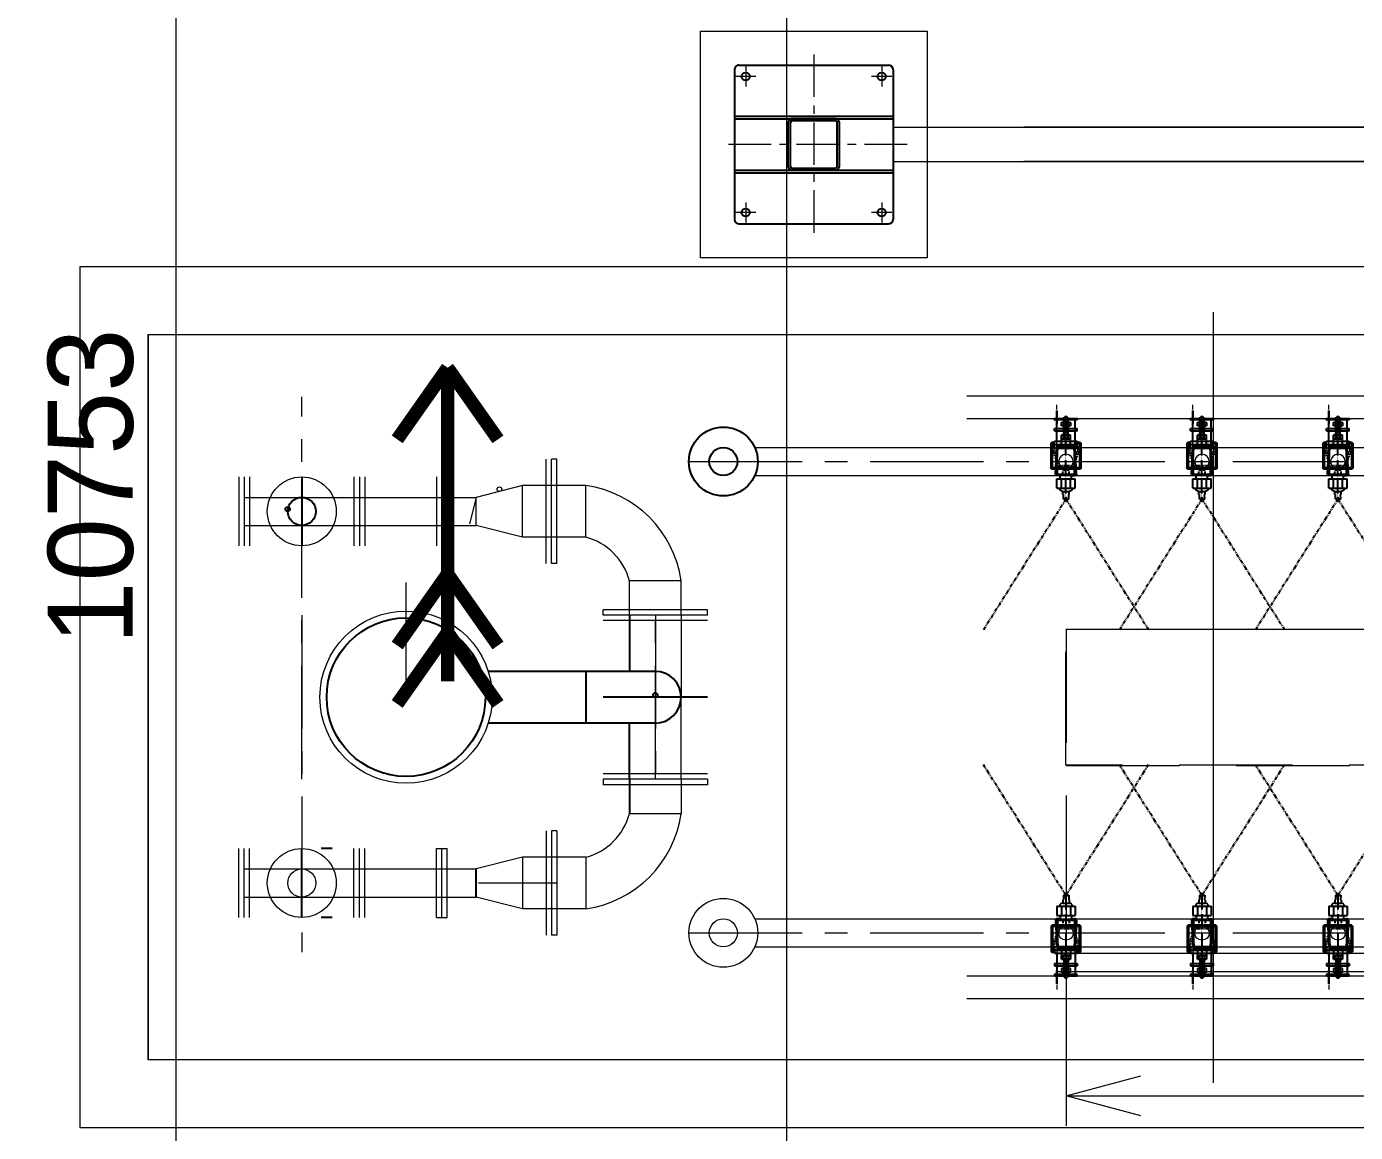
# Model space of a CAD drawing. Header units: inches. Extents: x 702888 to 852715, y 9845 to 271320.
# Drawn here: x 726536 to 729467, y 83544 to 85984 of the extents above; entities that cross this region are included whole.
import ezdxf

# ---------------------------------------------------------------- set-up
doc = ezdxf.new("R2010")
doc.units = ezdxf.units.IN
doc.header["$MEASUREMENT"] = 0
doc.header["$PDMODE"] = 34
for name, pattern in [('CENTER', [2, 1.25, -0.25, 0.25, -0.25]), ('CENTER2', [1.125, 0.75, -0.125, 0.125, -0.125]), ('CENTERX2', [4, 2.5, -0.5, 0.5, -0.5]), ('DASHED2', [0.375, 0.25, -0.125]), ('DASHEDX2', [1.5, 1, -0.5]), ('HIDDEN', [9.525, 6.35, -3.175]), ('HIDDEN2', [0.1875, 0.125, -0.0625]), ('PHANTOM2', [31.75, 15.875, -3.175, 3.175, -3.175, 3.175, -3.175])]:
    doc.linetypes.add(name, pattern=pattern)
doc.layers.get('0').update_dxf_attribs({"lineweight": 5})
doc.layers.get('Defpoints').update_dxf_attribs({"lineweight": 5})
for name, color, linetype in [('2 nb', 7, 'Continuous'), ('6nb', 230, 'Continuous'), ('Nozzle', 7, 'Continuous'), ('p5', 2, 'Continuous'), ('Riser Support', 7, 'Continuous'), ('stru pipe', 120, 'Continuous')]:
    doc.layers.add(name, color=color, linetype=linetype)
doc.layers.add('chain', color=2, linetype='Continuous', lineweight=5)
doc.layers.add('cl', color=6, linetype='CENTER', lineweight=5)
doc.dimstyles.new('D1', dxfattribs={"dimscale": 66, "dimtxt": 2.5, "dimasz": 2.5, "dimexe": 1, "dimexo": 1, "dimgap": 1.25, "dimtad": 1, "dimdec": 0, "dimdsep": 46, "dimtxsty": 'Standard', "dimblk": 'OPEN30', "dimcen": 2.5, "dimclrd": 150, "dimclre": 150, "dimclrt": 140, "dimadec": 0, "dimazin": 0, "dimtfac": 1, "dimtdec": 0, "dimtmove": 0, "dimatfit": 3, "dimfxl": 1, "dimtfill": 1, "dimlwd": 13, "dimlwe": 13, "dimarcsym": 0})

# ---------------------------------------------------------------- blocks, each defined once
blk = doc.blocks.new('A$C67DF10EB')
blk.add_lwpolyline([(-44.2, -101), (-44.2, 399), (455.8, 399), (455.8, -101)], close=True)
at = {"layer": 'cl', "color": 1, "linetype": 'CENTER', "ltscale": 75}
for p, q in [((205.8, -50), (205.8, 347.9)), ((0, 149), (411.7, 149))]:
    blk.add_line(p, q, dxfattribs=at)
at = {"layer": 'cl', "color": 1, "linetype": 'CENTER', "ltscale": 100}
for p, q in [((33.7, 299), (78, 299)), ((55.8, 276.8), (55.8, 321.1)), ((333.7, 299), (378, 299)), ((355.8, 276.8), (355.8, 321.1)), ((55.8, -23.2), (55.8, 21.1)), ((355.8, -23.2), (355.8, 21.1)), ((33.7, -1), (78, -1)), ((333.7, -1), (378, -1))]:
    blk.add_line(p, q, dxfattribs=at)
at = {"layer": 'p5', "linetype": 'Continuous'}
for p, q in [((370.8, 324), (40.8, 324)), ((30.8, -16), (30.8, 314)), ((380.8, -16), (380.8, 314)), ((380.8, 211.7), (30.8, 211.7)), ((380.8, 205.7), (30.8, 205.7)), ((380.8, 92.2), (30.8, 92.2)), ((380.8, 86.2), (30.8, 86.2)), ((370.8, -26), (40.8, -26))]:
    blk.add_line(p, q, dxfattribs=at)
for points in [[(262.6, 102.2), (262.6, 195.7, 0.414214), (252.6, 205.7), (159.1, 205.7, 0.414214), (149.1, 195.7), (149.1, 102.2, 0.414214), (159.1, 92.2), (252.6, 92.2, 0.414214)], [(257.8, 102), (257.8, 195.9, 0.414214), (252.8, 200.9), (158.9, 200.9, 0.414214), (153.9, 195.9), (153.9, 102, 0.414214), (158.9, 97), (252.8, 97, 0.414214)]]:
    blk.add_lwpolyline(points, format="xyb", close=True, dxfattribs=at)
for centre in [(55.8, 299), (355.8, 299), (55.8, -1), (355.8, -1)]:
    blk.add_circle(centre, 9, dxfattribs=at)
for centre, start, end in [((40.8, 314), 90, 180), ((370.8, 314), 0, 90), ((40.8, -16), 180, 270), ((370.8, -16), 270, 0)]:
    blk.add_arc(centre, 10, start, end, dxfattribs=at)
blk = doc.blocks.new('_Open30')
at = {"color": 0, "linetype": 'ByBlock', "lineweight": -2}
for p, q in [((-1, 0.268), (0, 0)), ((0, 0), (-1, -0.268)), ((0, 0), (-1, 0))]:
    blk.add_line(p, q, dxfattribs=at)
blk = doc.blocks.new('*D152')
at = {"layer": 'chain', "color": 150, "lineweight": 13, "transparency": 16777216}
for p, q in [((730753.7, 90345.9), (726790, 90345.9)), ((726865, 90158.4), (726865, 79780.4)), ((730753.7, 79592.9), (726790, 79592.9))]:
    blk.add_line(p, q, dxfattribs=at)
at = {"layer": 'Defpoints', "color": 0, "transparency": 16777216}
for p in [(730828.7, 90345.9), (726865, 79592.9), (730828.7, 79592.9)]:
    blk.add_point(p, dxfattribs=at)
at = {"layer": 'chain', "color": 150, "lineweight": 13, "transparency": 16777216, "xscale": 187.5, "yscale": 187.5, "zscale": 187.5}
for p, rotation in [((726865, 90345.9), 90), ((726865, 79592.9), 270)]:
    blk.add_blockref('_Open30', p, dxfattribs=dict(at, rotation=rotation))
at = {"layer": 'chain', "color": 140, "transparency": 16777216, "insert": (726677.5, 84969.4), "char_height": 187.5, "attachment_point": 5, "rotation": 90, "bg_fill": 3, "box_fill_scale": 1.25, "bg_fill_color": 256, "bg_fill_true_color": 13158600, "bg_fill_transparency": 0}
blk.add_mtext('10753', dxfattribs=at)
blk = doc.blocks.new('5454')
at = {"color": 4, "const_width": 29.5}
for points in [[(-1108.7, -194.3), (-1266.8, -83.2)], [(-979.7, -194.3), (-1137.8, -83.2)], [(-524.9, -194.3), (-682.9, -83.2)], [(-1108.7, -194.3), (-1266.8, -305.5)], [(-1216.7, -194.3), (-524.9, -194.3)], [(-979.7, -194.3), (-1137.8, -305.5)], [(-524.9, -194.3), (-682.9, -305.5)]]:
    blk.add_lwpolyline(points, dxfattribs=at)
blk = doc.blocks.new('*D286')
at = {"color": 150, "lineweight": 13, "transparency": 16777216}
for p, q in [((728828.9, 84288.1), (728828.9, 83559.2)), ((742828.9, 84288.1), (742828.9, 83559.2)), ((728993.9, 83625.2), (742663.9, 83625.2))]:
    blk.add_line(p, q, dxfattribs=at)
at = {"layer": 'Defpoints', "color": 0, "transparency": 16777216}
for p in [(728828.9, 84354.1), (742828.9, 84354.1), (742828.9, 83625.2)]:
    blk.add_point(p, dxfattribs=at)
at = {"color": 150, "lineweight": 13, "transparency": 16777216, "xscale": 165, "yscale": 165, "zscale": 165, "rotation": 180}
blk.add_blockref('_Open30', (728828.9, 83625.2), dxfattribs=at)
at = {"color": 150, "lineweight": 13, "transparency": 16777216, "xscale": 165, "yscale": 165, "zscale": 165}
blk.add_blockref('_Open30', (742828.9, 83625.2), dxfattribs=at)
at = {"color": 140, "transparency": 16777216, "insert": (735828.9, 83790.2), "char_height": 165, "attachment_point": 5, "bg_fill": 3, "box_fill_scale": 1.25, "bg_fill_color": 256, "bg_fill_true_color": 13158600, "bg_fill_transparency": 0}
blk.add_mtext('14000', dxfattribs=at)
blk = doc.blocks.new('A$C4D81176E')
at = {"layer": 'Nozzle', "color": 2, "linetype": 'PHANTOM2', "ltscale": 0.5}
for q in [(361.3, 4.7), (361.3, -359.7)]:
    blk.add_line((73, -177.5), q, dxfattribs=at)
at = {"layer": 'Nozzle', "color": 2}
for p, q in [((-43.9, -160.2), (-44, -160.6)), ((-44, -160.6), (-44, -161)), ((-44, -194), (-44, -161)), ((-43.8, -159.8), (-43.9, -160.2)), ((-43.6, -159.4), (-43.8, -159.8)), ((-43.4, -159), (-43.6, -159.4)), ((-43.1, -158.7), (-43.4, -159)), ((-42.8, -158.4), (-43.1, -158.7)), ((-42.5, -158.1), (-42.8, -158.4)), ((-42.1, -157.9), (-42.5, -158.1)), ((-41.8, -157.7), (-42.1, -157.9)), ((-41.9, -160.5), (-42, -160.7)), ((-42, -160.7), (-42, -161)), ((-42, -194), (-42, -161)), ((-41.8, -160.3), (-41.9, -160.5)), ((-41.3, -157.6), (-41.8, -157.7)), ((-41.6, -160), (-41.8, -160.3)), ((-41.5, -159.9), (-41.6, -160)), ((-41.2, -159.7), (-41.5, -159.9)), ((-40.9, -157.5), (-41.3, -157.6)), ((-41, -159.6), (-41.2, -159.7)), ((-40.8, -159.5), (-41, -159.6)), ((-40.5, -157.5), (-40.9, -157.5)), ((-40.5, -159.5), (-40.8, -159.5)), ((17.7, -154.5), (-40.5, -157.5)), ((17.7, -156.5), (-40.5, -159.5)), ((-26.3, -156.8), (-26.3, -158.8)), ((4.2, -158.5), (4.2, -196.5)), ((16.7, -158.5), (4.2, -158.5)), ((16.9, -158.5), (16.7, -158.5)), ((17.2, -158.6), (16.9, -158.5)), ((17.4, -158.7), (17.2, -158.6)), ((17.6, -158.8), (17.4, -158.7)), ((17.8, -159), (17.6, -158.8)), ((18.1, -154.5), (17.7, -154.5)), ((17.9, -156.5), (17.7, -156.5)), ((18, -159.2), (17.8, -159)), ((18.2, -156.6), (17.9, -156.5)), ((18.1, -159.5), (18, -159.2)), ((18.5, -154.6), (18.1, -154.5)), ((18.2, -159.7), (18.1, -159.5)), ((18.4, -156.7), (18.2, -156.6)), ((18.2, -160), (18.2, -159.7)), ((18.2, -160), (18.2, -195)), ((28.2, -165), (18.2, -165)), ((18.6, -156.9), (18.4, -156.7)), ((18.9, -154.7), (18.5, -154.6)), ((18.8, -157), (18.6, -156.9)), ((18.9, -157.3), (18.8, -157)), ((19.3, -154.9), (18.9, -154.7)), ((19.1, -157.5), (18.9, -157.3)), ((19.2, -157.7), (19.1, -157.5)), ((19.2, -158), (19.2, -157.7)), ((19.2, -165), (19.2, -158)), ((19.7, -155.1), (19.3, -154.9)), ((20, -155.4), (19.7, -155.1)), ((20.3, -155.7), (20, -155.4)), ((20.5, -156), (20.3, -155.7)), ((20.8, -156.4), (20.5, -156)), ((20.9, -156.8), (20.8, -156.4)), ((21.1, -157.2), (20.9, -156.8)), ((21.2, -157.6), (21.1, -157.2)), ((21.2, -158), (21.2, -157.6)), ((21.2, -165), (21.2, -158)), ((49, -157.5), (28.2, -157.5)), ((28.2, -157.5), (28.2, -197.5)), ((49, -167.5), (28.2, -167.5)), ((49, -157.5), (49, -197.5)), ((49.6, -162.9), (49, -162.7)), ((50.3, -163), (49.6, -162.9)), ((50.9, -163.3), (50.3, -163)), ((51.5, -163.6), (50.9, -163.3)), ((52.1, -164), (51.5, -163.6)), ((52.6, -164.3), (52.1, -164)), ((53.2, -164.8), (52.6, -164.3)), ((53.7, -165.2), (53.2, -164.8)), ((54.1, -165.8), (53.7, -165.2)), ((54.5, -166.3), (54.1, -165.8)), ((54.9, -166.9), (54.5, -166.3)), ((55.2, -167.5), (54.9, -166.9)), ((55.5, -168.1), (55.2, -167.5)), ((55.6, -168.7), (55.5, -168.1)), ((55.8, -169.4), (55.6, -168.7)), ((56, -170.1), (55.8, -169.4)), ((56, -170.8), (56, -170.1)), ((56, -170.8), (56, -184.3)), ((63, -170.8), (56, -170.8)), ((63, -170.8), (63, -171.7)), ((73, -171.7), (63, -171.7)), ((68.7, -177.5), (73, -174.8)), ((73, -171.7), (73, -174.8)), ((-44, -194), (-44, -194.4)), ((-44, -194.4), (-43.9, -194.9)), ((-43.9, -194.9), (-43.8, -195.3)), ((-43.8, -195.3), (-43.6, -195.7)), ((-43.6, -195.7), (-43.4, -196)), ((-43.4, -196), (-43.1, -196.3)), ((-43.1, -196.3), (-42.8, -196.6)), ((-42.8, -196.6), (-42.5, -196.9)), ((-42.5, -196.9), (-42.1, -197.1)), ((-42.1, -197.1), (-41.8, -197.3)), ((-42, -194), (-42, -194.3)), ((-42, -194.3), (-41.9, -194.5)), ((-41.9, -194.5), (-41.8, -194.8)), ((-41.8, -194.8), (-41.6, -195)), ((-41.8, -197.3), (-41.3, -197.4)), ((-41.6, -195), (-41.5, -195.2)), ((-41.5, -195.2), (-41.2, -195.3)), ((-41.3, -197.4), (-40.9, -197.5)), ((-41.2, -195.3), (-41, -195.5)), ((-41, -195.5), (-40.8, -195.5)), ((-40.9, -197.5), (-40.5, -197.5)), ((-40.8, -195.5), (-40.5, -195.5)), ((17.7, -198.5), (-40.5, -195.5)), ((17.7, -200.5), (-40.5, -197.5)), ((-26.3, -196.2), (-26.3, -198.3)), ((16.7, -196.5), (4.2, -196.5)), ((16.7, -196.5), (16.9, -196.5)), ((16.7, -196.5), (16.9, -196.5)), ((16.9, -196.5), (17.2, -196.4)), ((16.9, -196.5), (17.2, -196.4)), ((17.2, -196.4), (17.4, -196.3)), ((17.2, -196.4), (17.4, -196.3)), ((17.4, -196.3), (17.6, -196.2)), ((17.4, -196.3), (17.6, -196.2)), ((17.6, -196.2), (17.8, -196)), ((17.6, -196.2), (17.8, -196)), ((17.7, -198.5), (17.9, -198.5)), ((17.7, -200.5), (18.1, -200.5)), ((17.8, -196), (18, -195.8)), ((17.8, -196), (18, -195.8)), ((17.9, -198.5), (18.2, -198.5)), ((18, -195.8), (18.1, -195.5)), ((18, -195.8), (18.1, -195.5)), ((18.1, -195.5), (18.2, -195.3)), ((18.1, -195.5), (18.2, -195.3)), ((18.1, -200.5), (18.5, -200.4)), ((28.2, -190), (18.2, -190)), ((18.2, -195.3), (18.2, -195)), ((18.2, -195.3), (18.2, -195)), ((18.2, -198.5), (18.4, -198.3)), ((18.4, -198.3), (18.6, -198.2)), ((18.5, -200.4), (18.9, -200.3)), ((18.6, -198.2), (18.8, -198)), ((18.8, -198), (18.9, -197.8)), ((18.9, -197.8), (19.1, -197.5)), ((18.9, -200.3), (19.3, -200.1)), ((19.1, -197.5), (19.2, -197.3)), ((19.2, -190), (19.2, -197)), ((19.2, -197.3), (19.2, -197)), ((19.3, -200.1), (19.7, -199.9)), ((19.7, -199.9), (20, -199.6)), ((20, -199.6), (20.3, -199.3)), ((20.3, -199.3), (20.5, -199)), ((20.5, -199), (20.8, -198.7)), ((20.8, -198.7), (20.9, -198.3)), ((20.9, -198.3), (21.1, -197.9)), ((21.1, -197.9), (21.2, -197.4)), ((21.2, -190), (21.2, -197)), ((21.2, -197.4), (21.2, -197)), ((49, -187.5), (28.2, -187.5)), ((49, -197.5), (28.2, -197.5)), ((49, -192.3), (49.6, -192.2)), ((49.6, -192.2), (50.3, -192)), ((50.3, -192), (50.9, -191.7)), ((50.9, -191.7), (51.5, -191.4)), ((51.5, -191.4), (52.1, -191.1)), ((52.1, -191.1), (52.6, -190.7)), ((52.6, -190.7), (53.2, -190.3)), ((53.2, -190.3), (53.7, -189.8)), ((53.7, -189.8), (54.1, -189.3)), ((54.1, -189.3), (54.5, -188.7)), ((54.5, -188.7), (54.9, -188.2)), ((54.9, -188.2), (55.2, -187.6)), ((55.2, -187.6), (55.4, -187)), ((55.4, -187), (55.6, -186.3)), ((55.6, -186.3), (55.8, -185.7)), ((55.8, -185.7), (55.9, -185)), ((55.9, -185), (56, -184.3)), ((63, -184.4), (56, -184.3)), ((73, -183.5), (63, -183.4)), ((63, -183.4), (63, -184.4)), ((68.7, -177.5), (73, -180.3)), ((73, -180.3), (73, -183.5))]:
    blk.add_line(p, q, dxfattribs=at)
at = {"layer": 'Nozzle', "color": 8, "linetype": 'HIDDEN'}
for p, q in [((8.2, -170.5), (8.2, -184.5)), ((18.2, -170.5), (8.2, -170.5)), ((18.2, -184.5), (8.2, -184.5))]:
    blk.add_line(p, q, dxfattribs=at)
at = {"layer": 'Nozzle', "color": 1, "linetype": 'CENTER2', "ltscale": 0.25}
blk.add_line((73, -177.5), (-46.9, -177.5), dxfattribs=at)
blk = doc.blocks.new('*U304')
at = {"layer": 'chain', "color": 7, "linetype": 'Continuous'}
blk.add_line((-20, -152.9, 0), (-20, -215, 0), dxfattribs=at)
at = {"layer": 'chain', "color": 5, "linetype": 'DASHEDX2'}
blk.add_line((-20, -238.1, 0), (-20, -248.1, 0), dxfattribs=at)
at = {"layer": 'chain', "color": 7, "linetype": 'Continuous'}
blk.add_circle((0, -123, 0), 16.1, dxfattribs=at)
at = {"layer": 'Riser Support', "color": 1, "linetype": 'CENTER2'}
blk.add_line((0, -139.1, 0), (0, -224.7, 0), dxfattribs=at)
at = {"layer": 'Riser Support', "color": 11}
for p, q in [((-25, -152.9, 0), (-25, -167.9, 0)), ((-25, -152.9, 0), (25, -152.9, 0)), ((-25, -160.9, 0), (25, -160.9, 0)), ((-25, -167.9, 0), (25, -167.9, 0)), ((-20, -167.9, 0), (-20, -190.9, 0)), ((-10, -152.9, 0), (-10, -180.9, 0)), ((-10, -180.9, 0), (-10, -173.7, 0)), ((-7.5, -172.9, 0), (7.5, -172.9, 0)), ((-5, -180.9, 0), (-5, -173.7, 0)), ((5, -173.7, 0), (5, -180.9, 0)), ((10, -152.9, 0), (10, -180.9, 0)), ((10, -173.7, 0), (10, -180.9, 0)), ((20, -167.9, 0), (20, -190.9, 0)), ((25, -152.9, 0), (25, -167.9, 0)), ((-25, -190.9, 0), (-25, -195.9, 0)), ((-25, -190.9, 0), (25, -190.9, 0)), ((-25, -195.9, 0), (25, -195.9, 0)), ((-10, -180.9, 0), (10, -180.9, 0)), ((10, -180.9, 0), (-10, -180.9, 0)), ((-10, -201.9, 0), (-10, -209.2, 0)), ((10, -201.9, 0), (-10, -201.9, 0)), ((-5, -189, 0), (-5, -209.2, 0)), ((-4, -195.9, 0), (-4, -180.9, 0)), ((-4, -185.9, 0), (-4, -220.9, 0)), ((4, -195.9, 0), (4, -180.9, 0)), ((4, -185.9, 0), (4, -220.9, 0)), ((5, -209.2, 0), (5, -189, 0)), ((10, -209.2, 0), (10, -201.9, 0)), ((25, -190.9, 0), (25, -195.9, 0)), ((-7.5, -209.9, 0), (7.5, -209.9, 0)), ((-4, -220.9, 0), (4, -220.9, 0))]:
    blk.add_line(p, q, dxfattribs=at)
at = {"layer": 'Riser Support'}
for p, q in [((20, -152.9, 0), (20, -215, 0)), ((-20, -195.9, 0), (-20, -235.9, 0)), ((-20, -195.9, 0), (20, -195.9, 0)), ((-20, -235.9, 0), (-20, -205.9, 0)), ((-4, -211.9, 0), (-4, -205.9, 0)), ((4, -211.9, 0), (4, -205.9, 0))]:
    blk.add_line(p, q, dxfattribs=at)
at = {"layer": 'Riser Support', "color": 11, "linetype": 'HIDDEN'}
for p, q in [((-5, -180.9, 0), (-5, -195.9, 0)), ((5, -180.9, 0), (5, -195.9, 0))]:
    blk.add_line(p, q, dxfattribs=at)
at = {"layer": 'Riser Support', "color": 1, "linetype": 'CENTER2', "ltscale": 200}
blk.add_line((0, -223.9, 0), (0, -193.9, 0), dxfattribs=at)
at = {"layer": 'Riser Support', "elevation": 0}
for points in [[(25, -165.9), (28.5, -165.9, 0.414214), (33, -161.4), (33, -110.4, 0.414214), (28.5, -105.9), (-28.5, -105.9, 0.414214), (-33, -110.4), (-33, -161.4, 0.414214), (-28.5, -165.9), (-25, -165.9)], [(25, -162.9), (28.5, -162.9, 0.414214), (30, -161.4), (30, -110.4, 0.414214), (28.5, -108.9), (-28.5, -108.9, 0.414214), (-30, -110.4), (-30, -161.4, 0.414214), (-28.5, -162.9), (-25, -162.9)]]:
    blk.add_lwpolyline(points, format="xyb", dxfattribs=at)
at = {"layer": 'Riser Support', "linetype": 'HIDDEN2', "ltscale": 0.75, "elevation": 0}
for points in [[(25, -165.9), (28.5, -165.9, 0.414214), (33, -161.4), (18, -115.4, 0.414214), (13.5, -110.9), (-13.5, -110.9, 0.414214), (-18, -115.4), (-33, -161.4, 0.414214), (-28.5, -165.9), (-25, -165.9)], [(25, -162.9), (28.5, -162.9, 0.414214), (30, -161.4), (15, -115.4, 0.414214), (13.5, -113.9), (-13.5, -113.9, 0.414214), (-15, -115.4), (-30, -161.4, 0.414214), (-28.5, -162.9), (-25, -162.9)]]:
    blk.add_lwpolyline(points, format="xyb", dxfattribs=at)
at = {"layer": 'Riser Support', "elevation": 0}
blk.add_lwpolyline([(25, -215), (-25, -215), (-25, -218), (25, -218), (25, -215)], dxfattribs=at)
at = {"layer": 'Riser Support', "color": 11}
for centre, radius, start, end in [((-7.5, -177.4, 0), 4.44, 55.6903, 124.3097), ((0, -189.5, 0), 16.6, 72.4519, 107.5481), ((7.5, -177.4, 0), 4.44, 55.6903, 124.3097), ((-7.5, -205.5, 0), 4.44, 235.6903, 304.3097), ((0, -193.4, 0), 16.6, 252.4519, 287.5481), ((7.5, -205.5, 0), 4.44, 235.6903, 304.3097)]:
    blk.add_arc(centre, radius, start, end, dxfattribs=at)
at = {"color": 0, "linetype": 'ByBlock', "lineweight": -2, "extrusion": (0, 0, -1), "xscale": -1, "zscale": -1, "rotation": 270}
blk.add_blockref('A$C4D81176E', (177.5, -113.2, 0), dxfattribs=at)
blk = doc.blocks.new('*U318')
at = {"layer": 'chain', "color": 0, "linetype": 'ByBlock', "lineweight": -2, "transparency": 16777216}
for p in [(0, 0), (300, 0)]:
    blk.add_blockref('*U304', p, dxfattribs=at)
blk = doc.blocks.new('*U294')
at = {"layer": 'chain', "color": 7, "linetype": 'Continuous'}
blk.add_line((-20, -152.9, 0), (-20, -215, 0), dxfattribs=at)
at = {"layer": 'chain', "color": 5, "linetype": 'DASHEDX2'}
blk.add_line((-20, -238.1, 0), (-20, -248.1, 0), dxfattribs=at)
at = {"layer": 'chain', "color": 7, "linetype": 'Continuous'}
blk.add_circle((0, -123, 0), 16.1, dxfattribs=at)
at = {"layer": 'Riser Support', "color": 1, "linetype": 'CENTER2'}
blk.add_line((0, -139.1, 0), (0, -224.7, 0), dxfattribs=at)
at = {"layer": 'Riser Support', "color": 11}
for p, q in [((-25, -152.9, 0), (-25, -167.9, 0)), ((-25, -152.9, 0), (25, -152.9, 0)), ((-25, -160.9, 0), (25, -160.9, 0)), ((-25, -167.9, 0), (25, -167.9, 0)), ((-20, -167.9, 0), (-20, -190.9, 0)), ((-10, -152.9, 0), (-10, -180.9, 0)), ((-10, -180.9, 0), (-10, -173.7, 0)), ((-7.5, -172.9, 0), (7.5, -172.9, 0)), ((-5, -180.9, 0), (-5, -173.7, 0)), ((5, -173.7, 0), (5, -180.9, 0)), ((10, -152.9, 0), (10, -180.9, 0)), ((10, -173.7, 0), (10, -180.9, 0)), ((20, -167.9, 0), (20, -190.9, 0)), ((25, -152.9, 0), (25, -167.9, 0)), ((-25, -190.9, 0), (-25, -195.9, 0)), ((-25, -190.9, 0), (25, -190.9, 0)), ((-25, -195.9, 0), (25, -195.9, 0)), ((-10, -180.9, 0), (10, -180.9, 0)), ((10, -180.9, 0), (-10, -180.9, 0)), ((-10, -201.9, 0), (-10, -209.2, 0)), ((10, -201.9, 0), (-10, -201.9, 0)), ((-5, -189, 0), (-5, -209.2, 0)), ((-4, -195.9, 0), (-4, -180.9, 0)), ((-4, -185.9, 0), (-4, -220.9, 0)), ((4, -195.9, 0), (4, -180.9, 0)), ((4, -185.9, 0), (4, -220.9, 0)), ((5, -209.2, 0), (5, -189, 0)), ((10, -209.2, 0), (10, -201.9, 0)), ((25, -190.9, 0), (25, -195.9, 0)), ((-7.5, -209.9, 0), (7.5, -209.9, 0)), ((-4, -220.9, 0), (4, -220.9, 0))]:
    blk.add_line(p, q, dxfattribs=at)
at = {"layer": 'Riser Support'}
for p, q in [((20, -152.9, 0), (20, -215, 0)), ((-20, -195.9, 0), (-20, -235.9, 0)), ((-20, -195.9, 0), (20, -195.9, 0)), ((-20, -235.9, 0), (-20, -205.9, 0)), ((-4, -211.9, 0), (-4, -205.9, 0)), ((4, -211.9, 0), (4, -205.9, 0))]:
    blk.add_line(p, q, dxfattribs=at)
at = {"layer": 'Riser Support', "color": 11, "linetype": 'HIDDEN'}
for p, q in [((-5, -180.9, 0), (-5, -195.9, 0)), ((5, -180.9, 0), (5, -195.9, 0))]:
    blk.add_line(p, q, dxfattribs=at)
at = {"layer": 'Riser Support', "color": 1, "linetype": 'CENTER2', "ltscale": 200}
blk.add_line((0, -223.9, 0), (0, -193.9, 0), dxfattribs=at)
at = {"layer": 'Riser Support', "elevation": 0}
for points in [[(25, -165.9), (28.5, -165.9, 0.414214), (33, -161.4), (33, -110.4, 0.414214), (28.5, -105.9), (-28.5, -105.9, 0.414214), (-33, -110.4), (-33, -161.4, 0.414214), (-28.5, -165.9), (-25, -165.9)], [(25, -162.9), (28.5, -162.9, 0.414214), (30, -161.4), (30, -110.4, 0.414214), (28.5, -108.9), (-28.5, -108.9, 0.414214), (-30, -110.4), (-30, -161.4, 0.414214), (-28.5, -162.9), (-25, -162.9)]]:
    blk.add_lwpolyline(points, format="xyb", dxfattribs=at)
at = {"layer": 'Riser Support', "linetype": 'HIDDEN2', "ltscale": 0.75, "elevation": 0}
for points in [[(25, -165.9), (28.5, -165.9, 0.414214), (33, -161.4), (18, -115.4, 0.414214), (13.5, -110.9), (-13.5, -110.9, 0.414214), (-18, -115.4), (-33, -161.4, 0.414214), (-28.5, -165.9), (-25, -165.9)], [(25, -162.9), (28.5, -162.9, 0.414214), (30, -161.4), (15, -115.4, 0.414214), (13.5, -113.9), (-13.5, -113.9, 0.414214), (-15, -115.4), (-30, -161.4, 0.414214), (-28.5, -162.9), (-25, -162.9)]]:
    blk.add_lwpolyline(points, format="xyb", dxfattribs=at)
at = {"layer": 'Riser Support', "elevation": 0}
blk.add_lwpolyline([(25, -215), (-25, -215), (-25, -218), (25, -218), (25, -215)], dxfattribs=at)
at = {"layer": 'Riser Support', "color": 11}
for centre, radius, start, end in [((-7.5, -177.4, 0), 4.44, 55.6903, 124.3097), ((0, -189.5, 0), 16.6, 72.4519, 107.5481), ((7.5, -177.4, 0), 4.44, 55.6903, 124.3097), ((-7.5, -205.5, 0), 4.44, 235.6903, 304.3097), ((0, -193.4, 0), 16.6, 252.4519, 287.5481), ((7.5, -205.5, 0), 4.44, 235.6903, 304.3097)]:
    blk.add_arc(centre, radius, start, end, dxfattribs=at)
at = {"color": 0, "linetype": 'ByBlock', "lineweight": -2, "extrusion": (0, 0, -1), "xscale": -1, "zscale": -1, "rotation": 270}
blk.add_blockref('A$C4D81176E', (177.5, -113.2, 0), dxfattribs=at)
blk = doc.blocks.new('*U320')
at = {"layer": 'chain', "color": 0, "linetype": 'ByBlock', "lineweight": -2, "transparency": 16777216}
for p in [(0, 0), (300, 0), (600, 0)]:
    blk.add_blockref('*U294', p, dxfattribs=at)
blk = doc.blocks.new('*U307')
at = {"layer": 'chain', "color": 7, "linetype": 'Continuous'}
blk.add_line((-20, -152.9, 0), (-20, -215, 0), dxfattribs=at)
at = {"layer": 'chain', "color": 5, "linetype": 'DASHEDX2'}
blk.add_line((-20, -238.1, 0), (-20, -248.1, 0), dxfattribs=at)
at = {"layer": 'chain', "color": 7, "linetype": 'Continuous'}
blk.add_circle((0, -123, 0), 16.1, dxfattribs=at)
at = {"layer": 'Riser Support', "color": 1, "linetype": 'CENTER2'}
blk.add_line((0, -139.1, 0), (0, -224.7, 0), dxfattribs=at)
at = {"layer": 'Riser Support', "color": 11}
for p, q in [((-25, -152.9, 0), (-25, -167.9, 0)), ((-25, -152.9, 0), (25, -152.9, 0)), ((-25, -160.9, 0), (25, -160.9, 0)), ((-25, -167.9, 0), (25, -167.9, 0)), ((-20, -167.9, 0), (-20, -190.9, 0)), ((-10, -152.9, 0), (-10, -180.9, 0)), ((-10, -180.9, 0), (-10, -173.7, 0)), ((-7.5, -172.9, 0), (7.5, -172.9, 0)), ((-5, -180.9, 0), (-5, -173.7, 0)), ((5, -173.7, 0), (5, -180.9, 0)), ((10, -152.9, 0), (10, -180.9, 0)), ((10, -173.7, 0), (10, -180.9, 0)), ((20, -167.9, 0), (20, -190.9, 0)), ((25, -152.9, 0), (25, -167.9, 0)), ((-25, -190.9, 0), (-25, -195.9, 0)), ((-25, -190.9, 0), (25, -190.9, 0)), ((-25, -195.9, 0), (25, -195.9, 0)), ((-10, -180.9, 0), (10, -180.9, 0)), ((10, -180.9, 0), (-10, -180.9, 0)), ((-10, -201.9, 0), (-10, -209.2, 0)), ((10, -201.9, 0), (-10, -201.9, 0)), ((-5, -189, 0), (-5, -209.2, 0)), ((-4, -195.9, 0), (-4, -180.9, 0)), ((-4, -185.9, 0), (-4, -220.9, 0)), ((4, -195.9, 0), (4, -180.9, 0)), ((4, -185.9, 0), (4, -220.9, 0)), ((5, -209.2, 0), (5, -189, 0)), ((10, -209.2, 0), (10, -201.9, 0)), ((25, -190.9, 0), (25, -195.9, 0)), ((-7.5, -209.9, 0), (7.5, -209.9, 0)), ((-4, -220.9, 0), (4, -220.9, 0))]:
    blk.add_line(p, q, dxfattribs=at)
at = {"layer": 'Riser Support'}
for p, q in [((20, -152.9, 0), (20, -215, 0)), ((-20, -195.9, 0), (-20, -235.9, 0)), ((-20, -195.9, 0), (20, -195.9, 0)), ((-20, -235.9, 0), (-20, -205.9, 0)), ((-4, -211.9, 0), (-4, -205.9, 0)), ((4, -211.9, 0), (4, -205.9, 0))]:
    blk.add_line(p, q, dxfattribs=at)
at = {"layer": 'Riser Support', "color": 11, "linetype": 'HIDDEN'}
for p, q in [((-5, -180.9, 0), (-5, -195.9, 0)), ((5, -180.9, 0), (5, -195.9, 0))]:
    blk.add_line(p, q, dxfattribs=at)
at = {"layer": 'Riser Support', "color": 1, "linetype": 'CENTER2', "ltscale": 200}
blk.add_line((0, -223.9, 0), (0, -193.9, 0), dxfattribs=at)
at = {"layer": 'Riser Support', "elevation": 0}
for points in [[(25, -165.9), (28.5, -165.9, 0.414214), (33, -161.4), (33, -110.4, 0.414214), (28.5, -105.9), (-28.5, -105.9, 0.414214), (-33, -110.4), (-33, -161.4, 0.414214), (-28.5, -165.9), (-25, -165.9)], [(25, -162.9), (28.5, -162.9, 0.414214), (30, -161.4), (30, -110.4, 0.414214), (28.5, -108.9), (-28.5, -108.9, 0.414214), (-30, -110.4), (-30, -161.4, 0.414214), (-28.5, -162.9), (-25, -162.9)]]:
    blk.add_lwpolyline(points, format="xyb", dxfattribs=at)
at = {"layer": 'Riser Support', "linetype": 'HIDDEN2', "ltscale": 0.75, "elevation": 0}
for points in [[(25, -165.9), (28.5, -165.9, 0.414214), (33, -161.4), (18, -115.4, 0.414214), (13.5, -110.9), (-13.5, -110.9, 0.414214), (-18, -115.4), (-33, -161.4, 0.414214), (-28.5, -165.9), (-25, -165.9)], [(25, -162.9), (28.5, -162.9, 0.414214), (30, -161.4), (15, -115.4, 0.414214), (13.5, -113.9), (-13.5, -113.9, 0.414214), (-15, -115.4), (-30, -161.4, 0.414214), (-28.5, -162.9), (-25, -162.9)]]:
    blk.add_lwpolyline(points, format="xyb", dxfattribs=at)
at = {"layer": 'Riser Support', "elevation": 0}
blk.add_lwpolyline([(25, -215), (-25, -215), (-25, -218), (25, -218), (25, -215)], dxfattribs=at)
at = {"layer": 'Riser Support', "color": 11}
for centre, radius, start, end in [((-7.5, -177.4, 0), 4.44, 55.6903, 124.3097), ((0, -189.5, 0), 16.6, 72.4519, 107.5481), ((7.5, -177.4, 0), 4.44, 55.6903, 124.3097), ((-7.5, -205.5, 0), 4.44, 235.6903, 304.3097), ((0, -193.4, 0), 16.6, 252.4519, 287.5481), ((7.5, -205.5, 0), 4.44, 235.6903, 304.3097)]:
    blk.add_arc(centre, radius, start, end, dxfattribs=at)
at = {"color": 0, "linetype": 'ByBlock', "lineweight": -2, "extrusion": (0, 0, -1), "xscale": -1, "zscale": -1, "rotation": 270}
blk.add_blockref('A$C4D81176E', (177.5, -113.2, 0), dxfattribs=at)
blk = doc.blocks.new('*U309')
at = {"layer": 'chain', "color": 0, "linetype": 'ByBlock', "lineweight": -2, "transparency": 16777216}
for p in [(0, 0), (300, 0)]:
    blk.add_blockref('*U307', p, dxfattribs=at)
blk = doc.blocks.new('*U289')
at = {"layer": 'chain', "color": 7, "linetype": 'Continuous'}
blk.add_line((-20, -152.9, 0), (-20, -215, 0), dxfattribs=at)
at = {"layer": 'chain', "color": 5, "linetype": 'DASHEDX2'}
blk.add_line((-20, -238.1, 0), (-20, -248.1, 0), dxfattribs=at)
at = {"layer": 'chain', "color": 7, "linetype": 'Continuous'}
blk.add_circle((0, -123, 0), 16.1, dxfattribs=at)
at = {"layer": 'Riser Support', "color": 1, "linetype": 'CENTER2'}
blk.add_line((0, -139.1, 0), (0, -224.7, 0), dxfattribs=at)
at = {"layer": 'Riser Support', "color": 11}
for p, q in [((-25, -152.9, 0), (-25, -167.9, 0)), ((-25, -152.9, 0), (25, -152.9, 0)), ((-25, -160.9, 0), (25, -160.9, 0)), ((-25, -167.9, 0), (25, -167.9, 0)), ((-20, -167.9, 0), (-20, -190.9, 0)), ((-10, -152.9, 0), (-10, -180.9, 0)), ((-10, -180.9, 0), (-10, -173.7, 0)), ((-7.5, -172.9, 0), (7.5, -172.9, 0)), ((-5, -180.9, 0), (-5, -173.7, 0)), ((5, -173.7, 0), (5, -180.9, 0)), ((10, -152.9, 0), (10, -180.9, 0)), ((10, -173.7, 0), (10, -180.9, 0)), ((20, -167.9, 0), (20, -190.9, 0)), ((25, -152.9, 0), (25, -167.9, 0)), ((-25, -190.9, 0), (-25, -195.9, 0)), ((-25, -190.9, 0), (25, -190.9, 0)), ((-25, -195.9, 0), (25, -195.9, 0)), ((-10, -180.9, 0), (10, -180.9, 0)), ((10, -180.9, 0), (-10, -180.9, 0)), ((-10, -201.9, 0), (-10, -209.2, 0)), ((10, -201.9, 0), (-10, -201.9, 0)), ((-5, -189, 0), (-5, -209.2, 0)), ((-4, -195.9, 0), (-4, -180.9, 0)), ((-4, -185.9, 0), (-4, -220.9, 0)), ((4, -195.9, 0), (4, -180.9, 0)), ((4, -185.9, 0), (4, -220.9, 0)), ((5, -209.2, 0), (5, -189, 0)), ((10, -209.2, 0), (10, -201.9, 0)), ((25, -190.9, 0), (25, -195.9, 0)), ((-7.5, -209.9, 0), (7.5, -209.9, 0)), ((-4, -220.9, 0), (4, -220.9, 0))]:
    blk.add_line(p, q, dxfattribs=at)
at = {"layer": 'Riser Support'}
for p, q in [((20, -152.9, 0), (20, -215, 0)), ((-20, -195.9, 0), (-20, -235.9, 0)), ((-20, -195.9, 0), (20, -195.9, 0)), ((-20, -235.9, 0), (-20, -205.9, 0)), ((-4, -211.9, 0), (-4, -205.9, 0)), ((4, -211.9, 0), (4, -205.9, 0))]:
    blk.add_line(p, q, dxfattribs=at)
at = {"layer": 'Riser Support', "color": 11, "linetype": 'HIDDEN'}
for p, q in [((-5, -180.9, 0), (-5, -195.9, 0)), ((5, -180.9, 0), (5, -195.9, 0))]:
    blk.add_line(p, q, dxfattribs=at)
at = {"layer": 'Riser Support', "color": 1, "linetype": 'CENTER2', "ltscale": 200}
blk.add_line((0, -223.9, 0), (0, -193.9, 0), dxfattribs=at)
at = {"layer": 'Riser Support', "elevation": 0}
for points in [[(25, -165.9), (28.5, -165.9, 0.414214), (33, -161.4), (33, -110.4, 0.414214), (28.5, -105.9), (-28.5, -105.9, 0.414214), (-33, -110.4), (-33, -161.4, 0.414214), (-28.5, -165.9), (-25, -165.9)], [(25, -162.9), (28.5, -162.9, 0.414214), (30, -161.4), (30, -110.4, 0.414214), (28.5, -108.9), (-28.5, -108.9, 0.414214), (-30, -110.4), (-30, -161.4, 0.414214), (-28.5, -162.9), (-25, -162.9)]]:
    blk.add_lwpolyline(points, format="xyb", dxfattribs=at)
at = {"layer": 'Riser Support', "linetype": 'HIDDEN2', "ltscale": 0.75, "elevation": 0}
for points in [[(25, -165.9), (28.5, -165.9, 0.414214), (33, -161.4), (18, -115.4, 0.414214), (13.5, -110.9), (-13.5, -110.9, 0.414214), (-18, -115.4), (-33, -161.4, 0.414214), (-28.5, -165.9), (-25, -165.9)], [(25, -162.9), (28.5, -162.9, 0.414214), (30, -161.4), (15, -115.4, 0.414214), (13.5, -113.9), (-13.5, -113.9, 0.414214), (-15, -115.4), (-30, -161.4, 0.414214), (-28.5, -162.9), (-25, -162.9)]]:
    blk.add_lwpolyline(points, format="xyb", dxfattribs=at)
at = {"layer": 'Riser Support', "elevation": 0}
blk.add_lwpolyline([(25, -215), (-25, -215), (-25, -218), (25, -218), (25, -215)], dxfattribs=at)
at = {"layer": 'Riser Support', "color": 11}
for centre, radius, start, end in [((-7.5, -177.4, 0), 4.44, 55.6903, 124.3097), ((0, -189.5, 0), 16.6, 72.4519, 107.5481), ((7.5, -177.4, 0), 4.44, 55.6903, 124.3097), ((-7.5, -205.5, 0), 4.44, 235.6903, 304.3097), ((0, -193.4, 0), 16.6, 252.4519, 287.5481), ((7.5, -205.5, 0), 4.44, 235.6903, 304.3097)]:
    blk.add_arc(centre, radius, start, end, dxfattribs=at)
at = {"color": 0, "linetype": 'ByBlock', "lineweight": -2, "extrusion": (0, 0, -1), "xscale": -1, "zscale": -1, "rotation": 270}
blk.add_blockref('A$C4D81176E', (177.5, -113.2, 0), dxfattribs=at)
blk = doc.blocks.new('*U306')
at = {"layer": 'chain', "color": 0, "linetype": 'ByBlock', "lineweight": -2, "transparency": 16777216}
for p in [(0, 0), (300, 0), (600, 0)]:
    blk.add_blockref('*U289', p, dxfattribs=at)
blk = doc.blocks.new('A$C3bb54d8b')
at = {"color": 161}
for p, q in [((-15001.02, -8470.06), (-17161.2, -8470.06)), ((-17161.2, -8545.06), (-15001.02, -8545.06))]:
    blk.add_line(p, q, dxfattribs=at)
for p, q in [((-19243, -10677.56), (-19243, -8777.56)), ((-19243, -8777.56), (-2418, -8777.56)), ((-19093, -10527.56), (-19093, -8927.56)), ((-19093, -8927.56), (-2568, -8927.56)), ((-19093, -8927.56), (-19093, -10527.56)), ((-2568, -10527.56), (-19093, -10527.56)), ((-2418, -10677.56), (-19243, -10677.56))]:
    blk.add_line(p, q)
at = {"color": 1, "linetype": 'CENTERX2', "ltscale": 100}
for p, q in [((-18754, -9908.56), (-18754, -9064.97)), ((-18191, -9202.56), (-18203, -9202.56)), ((-17900, -9207.56), (-3068.04, -9207.56)), ((-18754, -9546.56), (-18754, -10290.15)), ((-18089, -9546.56), (-18089, -9534.56)), ((-17974, -9908.56), (-17974, -9534.56)), ((-17974, -9546.56), (-17974, -9920.56)), ((-18089, -9908.56), (-18089, -9920.56)), ((-18191, -10137.56), (-18363.96, -10137.56)), ((-18191, -10252.56), (-18203, -10252.56)), ((-17900, -10247.56), (-3068.04, -10247.56))]:
    blk.add_line(p, q, dxfattribs=at)
at = {"color": 1, "linetype": 'DASHED2', "ltscale": 1000}
blk.add_lwpolyline([(-3068.04, -9877.56), (-17068.04, -9877.56), (-17068.04, -9577.56), (-3068.04, -9577.56)], close=True, dxfattribs=at)
at = {"layer": '2 nb'}
for p, q in [((-18754, -9241.56), (-18754, -9393.56)), ((-18754, -10213.56), (-18754, -10061.56))]:
    blk.add_line(p, q, dxfattribs=at)
for centre, radius in [((-17824, -9207.56), 76), ((-17824, -9207.56), 76), ((-17824, -9207.56), 31), ((-17824, -9207.56), 31), ((-18754, -9317.56), 31), ((-18785, -9312.56), 5), ((-17974, -9722.56), 5)]:
    blk.add_circle(centre, radius, dxfattribs=at)
at = {"layer": '6nb'}
for p, q in [((-18687, -10061.56), (-18711, -10061.56)), ((-18369, -10168.56), (-18369, -10106.56)), ((-18687, -10213.56), (-18711, -10213.56))]:
    blk.add_line(p, q, dxfattribs=at)
blk.add_circle((-18524, -9727.56), 175, dxfattribs=at)
at = {"layer": 'chain', "color": 5, "linetype": 'DASHEDX2'}
for p, q in [((-17286.99, -9062.56), (-2849.1, -9062.56)), ((-17286.99, -9112.56), (-2849.1, -9112.56)), ((-17286.99, -10342.56), (-2849.1, -10342.56)), ((-17286.99, -10392.56), (-2849.1, -10392.56))]:
    blk.add_line(p, q, dxfattribs=at)
at = {"layer": 'chain', "color": 3}
for p, q in [((-18215, -9432.56), (-18215, -9202.56)), ((-18203, -9432.56), (-18203, -9202.56)), ((-18191, -9432.56), (-18191, -9202.56)), ((-17754.61, -9176.56), (-2849.1, -9176.56)), ((-18893, -9241.56), (-18893, -9393.56)), ((-18881, -9241.56), (-18881, -9393.56)), ((-18881, -9241.56), (-18881, -9393.56)), ((-18869, -9241.56), (-18869, -9393.56)), ((-18639, -9241.56), (-18639, -9393.56)), ((-18627, -9241.56), (-18627, -9393.56)), ((-18615, -9241.56), (-18615, -9393.56)), ((-18457, -9241.56), (-18457, -9393.56)), ((-18445, -9241.56), (-18445, -9393.56)), ((-18433, -9241.56), (-18433, -9393.56)), ((-18267, -9260.56), (-18369, -9286.56)), ((-18267, -9374.56), (-18267, -9260.56)), ((-18127, -9260.56), (-18267, -9260.56)), ((-18127, -9374.38), (-18127, -9260.56)), ((-17754.61, -9238.56), (-2849.1, -9238.56)), ((-18881, -9286.56), (-18369, -9286.56)), ((-18369, -9286.56), (-18383.84, -9344.78)), ((-18369, -9348.56), (-18369, -9286.56)), ((-18881, -9348.56), (-18369, -9348.56)), ((-18267, -9374.56), (-18369, -9348.56)), ((-18126.32, -9374.56), (-18267, -9374.56)), ((-18191, -9432.56), (-18203, -9432.56)), ((-18031, -9546.56), (-18031, -9470.38)), ((-17917.16, -9470.56), (-18030.95, -9470.56)), ((-17917, -9546.56), (-17917, -9470.56)), ((-17859, -9534.56), (-18089, -9534.56)), ((-17859, -9546.56), (-18089, -9546.56)), ((-17859, -9546.56), (-18089, -9546.56)), ((-17917, -9546.56), (-17917, -9727.56)), ((-17859, -9546.56), (-17859, -9534.56)), ((-17859, -9558.56), (-18089, -9558.56)), ((-17917, -9908.56), (-17917, -9727.56)), ((-17859, -9896.56), (-18089, -9896.56)), ((-17859, -9908.56), (-18089, -9908.56)), ((-17859, -9908.56), (-18089, -9908.56)), ((-17917, -9908.56), (-17917, -9984.56)), ((-17859, -9908.56), (-17859, -9920.56)), ((-17859, -9920.56), (-18089, -9920.56)), ((-17917.16, -9984.56), (-18030.95, -9984.56)), ((-18215, -10022.56), (-18215, -10252.56)), ((-18203, -10022.56), (-18203, -10252.56)), ((-18191, -10022.56), (-18203, -10022.56)), ((-18191, -10022.56), (-18191, -10252.56)), ((-18893, -10213.56), (-18893, -10061.56)), ((-18881, -10213.56), (-18881, -10061.56)), ((-18881, -10213.56), (-18881, -10061.56)), ((-18869, -10213.56), (-18869, -10061.56)), ((-18639, -10213.56), (-18639, -10061.56)), ((-18627, -10213.56), (-18627, -10061.56)), ((-18615, -10213.56), (-18615, -10061.56)), ((-18457, -10061.56), (-18433, -10061.56)), ((-18457, -10213.56), (-18457, -10061.56)), ((-18445, -10213.56), (-18445, -10061.56)), ((-18433, -10213.56), (-18433, -10061.56)), ((-18267, -10080.56), (-18369, -10106.56)), ((-18267, -10080.56), (-18267, -10194.56)), ((-18126.32, -10080.56), (-18267, -10080.56)), ((-18127, -10080.75), (-18127, -10194.56)), ((-18881, -10106.56), (-18369, -10106.56)), ((-18369, -10168.56), (-18369, -10106.56)), ((-18881, -10168.56), (-18369, -10168.56)), ((-18267, -10194.56), (-18369, -10168.56)), ((-18127, -10194.56), (-18267, -10194.56)), ((-18457, -10213.56), (-18433, -10213.56)), ((-17754.61, -10216.56), (-2902.93, -10216.56)), ((-17754.61, -10278.56), (-2902.93, -10278.56))]:
    blk.add_line(p, q, dxfattribs=at)
at = {"layer": 'chain', "color": 7, "linetype": 'Continuous'}
for p, q in [((-18524, -9727.56), (-18524, -9474.67)), ((-17088.04, -10292.46), (-2948.04, -10292.46)), ((-17088.04, -10332.46), (-2948.04, -10332.46))]:
    blk.add_line(p, q, dxfattribs=at)
at = {"layer": 'chain', "color": 3}
for centre, radius in [((-17824, -9207.56), 76), ((-17824, -9207.56), 31), ((-18754, -9317.56), 76), ((-18318, -9268.56), 5), ((-18754, -10137.56), 76), ((-18754, -10137.56), 31), ((-17824, -10247.56), 76), ((-17824, -10247.56), 31)]:
    blk.add_circle(centre, radius, dxfattribs=at)
at = {"layer": 'chain', "color": 7, "linetype": 'Continuous'}
blk.add_circle((-18524, -9727.56), 190, dxfattribs=at)
at = {"layer": 'chain', "color": 3}
for centre, radius, start, end in [((-18162.28, -9505.66), 247.63, 8.14875, 81.80814), ((-18162.28, -9505.66), 135.94, 14.96288, 74.95666), ((-18162.28, -9949.46), 135.94, 285.04334, 345.03712), ((-18162.28, -9949.46), 247.63, 278.19186, 351.85125)]:
    blk.add_arc(centre, radius, start, end, dxfattribs=at)
at = {"layer": 'stru pipe'}
for p, q in [((-18031, -9546.56), (-18031, -9670.56)), ((-17974, -9670.56), (-18342.75, -9670.56)), ((-18127, -9670.56), (-18127, -9784.56)), ((-17859, -9727.56), (-18089, -9727.56)), ((-17859, -9727.56), (-18089, -9727.56)), ((-17974, -9784.56), (-18342.75, -9784.56)), ((-18031, -9908.56), (-18031, -9784.56)), ((-18031, -9908.56), (-18031, -9984.75))]:
    blk.add_line(p, q, dxfattribs=at)
blk.add_arc((-17974, -9727.56), 57, 270, 90, dxfattribs=at)
blk.add_arc((-17974, -9727.56), 57, 270, 90, dxfattribs=at)
at = {"layer": 'chain', "color": 7, "linetype": 'Continuous', "xscale": -1, "rotation": 180}
for name, p in [('*U306', (-17068.04, -9330.61, 0)), ('*U309', (-16768.04, -9330.61, 0))]:
    blk.add_blockref(name, p, dxfattribs=at)
at = {"layer": 'chain', "color": 7, "linetype": 'Continuous'}
for name, p in [('*U320', (-17068.04, -10124.51, 0)), ('*U318', (-16768.04, -10124.51, 0))]:
    blk.add_blockref(name, p, dxfattribs=at)

msp = doc.modelspace()

# ---------------------------------------------------------------- linework, layer by layer
at = {"color": 161}
for p, q in [((731225.668, 85761.624), (728447.118, 85761.624)), ((728447.118, 85761.624), (728447.118, 85686.624)), ((728447.118, 85686.624), (731225.668, 85686.624))]:
    msp.add_line(p, q, dxfattribs=at)
at = {"color": 8}
msp.add_line((729153.868, 83654.124), (729153.868, 85354.124), dxfattribs=at)
at = {"color": 1, "linetype": 'DASHED2', "ltscale": 1000}
for p, q in [((742828.868, 84654.124), (728828.868, 84654.124)), ((728828.868, 84654.124), (728828.868, 84354.124)), ((742828.868, 84654.124), (728828.868, 84654.124)), ((728828.868, 84354.124), (742828.868, 84354.124))]:
    msp.add_line(p, q, dxfattribs=at)
at = {"color": 1}
msp.add_lwpolyline([(812126.582, 98876.167), (728211.764, 98876.167), (728211.764, 74112.45), (812126.582, 74112.45)], close=True, dxfattribs=at)

# ---------------------------------------------------------------- block references
at = {"color": 1, "rotation": 180}
msp.add_blockref('A$C67DF10EB', (728477.955, 85873.093), dxfattribs=at)

# ---------------------------------------------------------------- next in the draw order: dimensions: what is measured, and where the dimension line sits
at = {"layer": 'chain', "color": 1}
dim = msp.add_linear_dim(base=(726865.044, 79592.915), p1=(730828.668, 90345.931), p2=(730828.668, 79592.915), angle=90, dimstyle='D1', override={"dimscale": 75}, dxfattribs=at)
dim.commit()
dim.dimension.update_dxf_attribs({"geometry": '*D152', "text_midpoint": (726677.544, 84969.423)})

# ---------------------------------------------------------------- next in the draw order: block references
at = {"color": 0, "rotation": 90.00000000000001}
msp.add_blockref('5454', (727270.076, 85756.584), dxfattribs=at)

# ---------------------------------------------------------------- next in the draw order: dimensions: what is measured, and where the dimension line sits
dim = msp.add_linear_dim(base=(742828.868, 83625.178), p1=(728828.868, 84354.124), p2=(742828.868, 84354.124), dimstyle='D1')
dim.commit()
dim.dimension.update_dxf_attribs({"geometry": '*D286', "text_midpoint": (735828.868, 83790.178)})

# ---------------------------------------------------------------- next in the draw order: block references
msp.add_blockref('A$C3bb54d8b', (745896.712, 94232.263))

doc.saveas('drawing.dxf')
